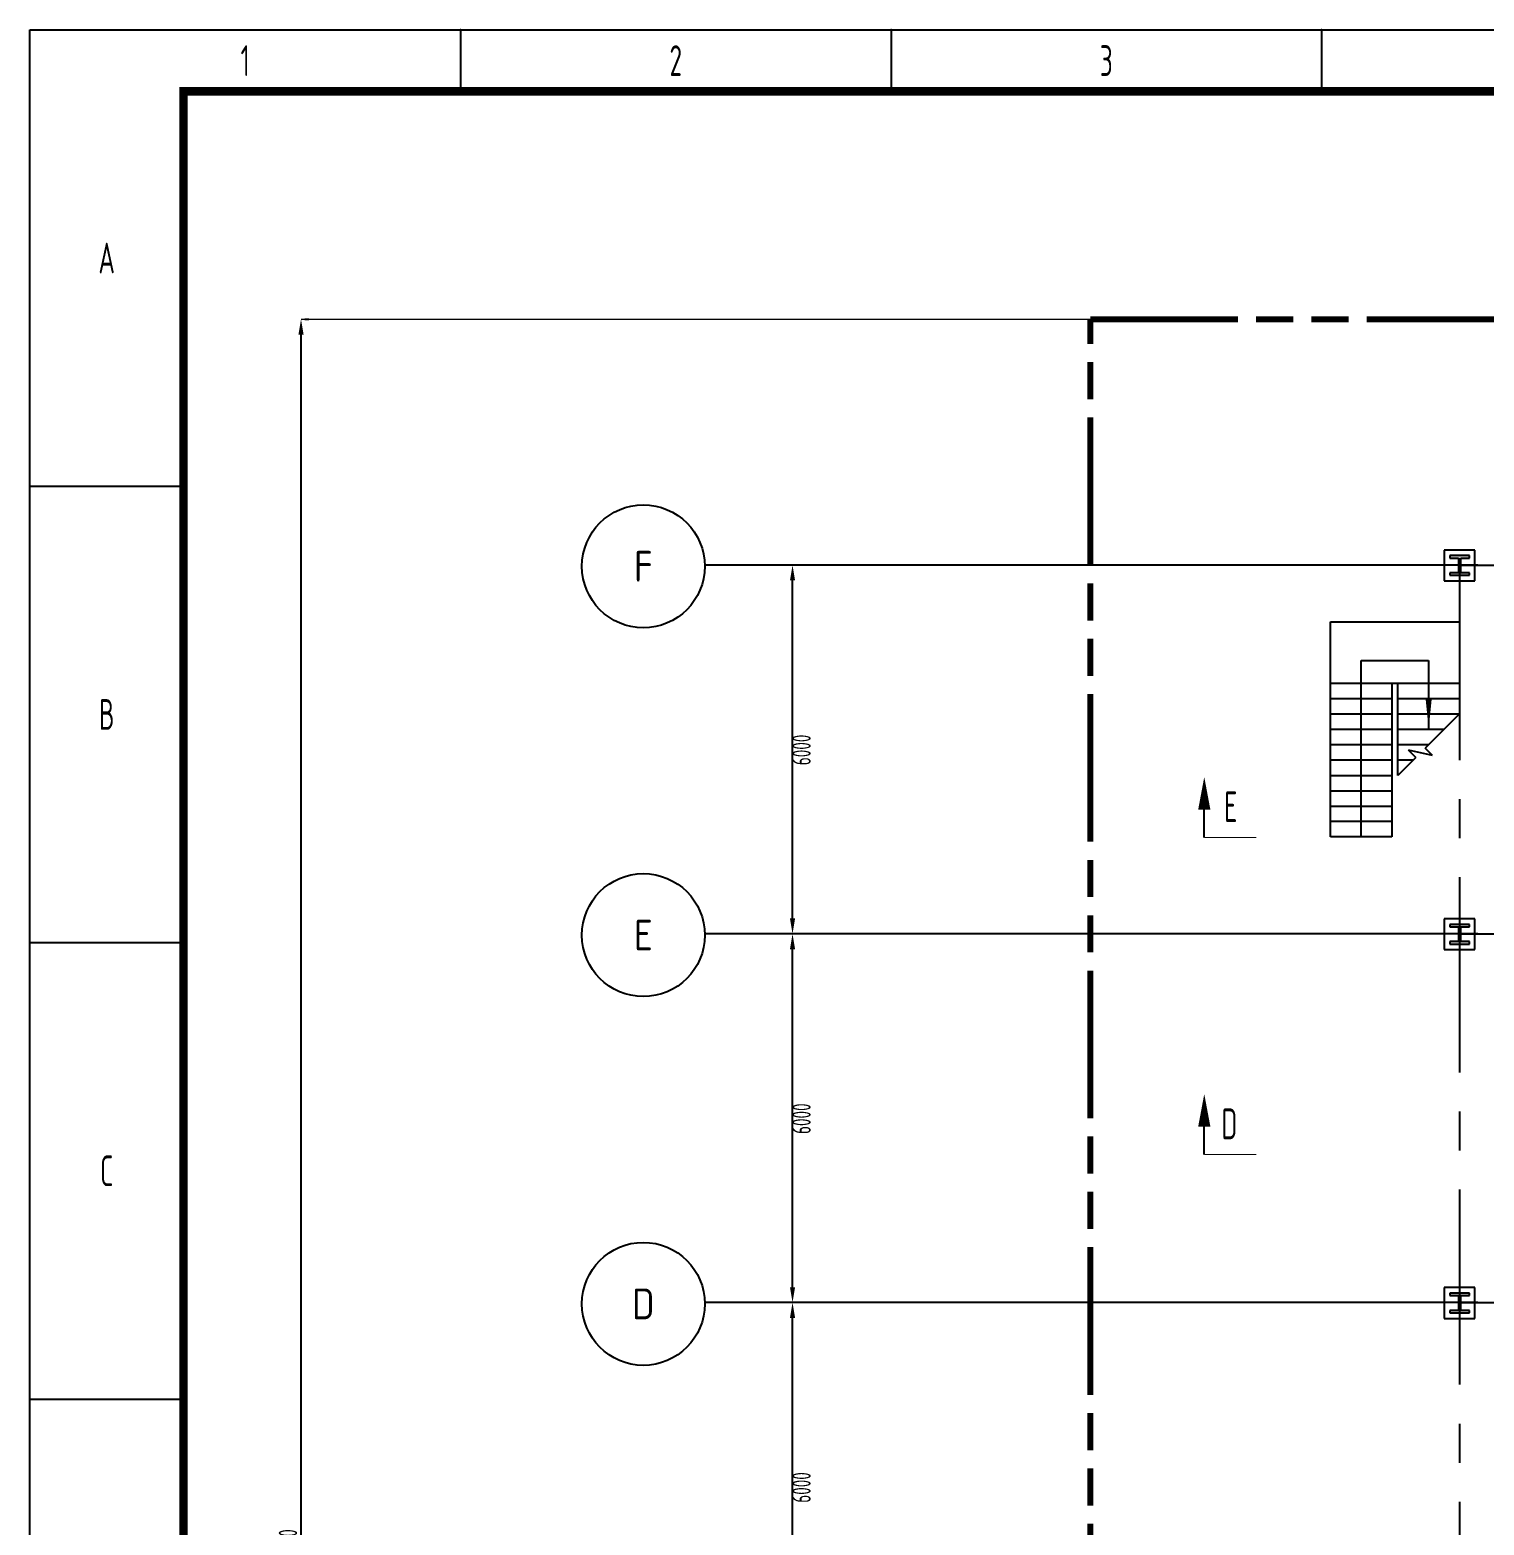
# Model space of a CAD drawing. Header units: millimetres. Extents: x 2250 to 7274, y 852 to 2251.
# Drawn here: x 4339 to 4575.6, y 2006.9 to 2250.2 of the extents above; entities that cross this region are included whole.
import ezdxf

# ---------------------------------------------------------------- set-up
doc = ezdxf.new("R2010")
doc.units = ezdxf.units.MM
doc.linetypes.add('ACAD_ISO09W100', pattern=[45, 24, -3, 6, -3, 6, -3])
doc.linetypes.add('CENTER', pattern=[50.8, 31.75, -6.35, 6.35, -6.35])
for name, color, linetype, lineweight in [('05-图框与标题栏', 7, 'Continuous', 25), ('05-楼梯与安全疏散通道', 4, 'Continuous', 25), ('06-网格线、建筑轴线-细实线', 9, 'CENTER', 25), ('07-界区线-粗双点划线', 12, 'ACAD_ISO09W100', 80), ('09-文本', 7, 'Continuous', 25), ('10-工字钢', 5, 'Continuous', 25), ('12-建筑物轮廓', 5, 'Continuous', 25), ('16-剖视符号', 1, 'Continuous', 25), ('9-文本', 7, 'Continuous', 15)]:
    doc.layers.add(name, color=color, linetype=linetype, lineweight=lineweight)
for name, color, linetype, lineweight, true_color in [('14-文本-尺寸标注', 7, 'Continuous', 25, 0x5bc6e1), ('3-网格号', 7, 'Continuous', 25, 0x5bc6e1), ('3-网格号 @ 1', 7, 'Continuous', 25, 0x5bc6e1)]:
    doc.layers.add(name, color=color, linetype=linetype, lineweight=lineweight, true_color=true_color)
doc.styles.add('3-gbcbig', font='gbenor.shx', dxfattribs={"width": 0.7, "height": 3, "bigfont": 'gbcbig.shx'})
doc.styles.add('5-gbcbig', font='gbenor.shx', dxfattribs={"width": 0.7, "height": 5, "bigfont": 'gbcbig.shx'})
doc.styles.add('pray-6-cj', font='gbenor.shx', dxfattribs={"width": 0.7, "bigfont": 'gbcbig.shx'})
doc.styles.get("Standard").update_dxf_attribs({"font": 'arial.ttf'})
doc.styles.add('工程字', font='gbenor.shx', dxfattribs={"bigfont": 'gbcbig.shx'})
doc.dimstyles.new('ISO-25', dxfattribs={"dimtxt": 2.5, "dimasz": 2.5, "dimexe": 1.25, "dimexo": 0.625, "dimtad": 1, "dimtxsty": 'Standard', "dimcen": 2.5, "dimadec": 0, "dimazin": 0, "dimtfac": 1, "dimtmove": 0, "dimatfit": 3, "dimfxl": 0, "dimarcsym": 0})

# ---------------------------------------------------------------- blocks, each defined once
blk = doc.blocks.new('*D112')
at = {"layer": '9-文本', "color": 0, "lineweight": -2, "transparency": 16777216}
for p, q in [((4383.71, 2203.13), (4384.33, 2203.13)), ((4383.08, 1805.63), (4383.08, 2200.63)), ((4383.71, 1803.13), (4384.33, 1803.13))]:
    blk.add_line(p, q, dxfattribs=at)
at = {"layer": '9-文本', "color": 0, "lineweight": 100, "transparency": 16777216}
for points in [[(4382.67, 2200.63), (4383.5, 2200.63), (4383.08, 2203.13)], [(4382.67, 1805.63), (4383.5, 1805.63), (4383.08, 1803.13)]]:
    blk.add_solid(points, dxfattribs=at)
at = {"layer": 'Defpoints', "color": 0, "lineweight": 100, "transparency": 16777216}
for p in [(4383.08, 2203.13), (4383.08, 2203.13), (4383.08, 1803.13)]:
    blk.add_point(p, dxfattribs=at)
at = {"layer": '9-文本', "color": 0, "transparency": 16777216, "insert": (4380.96, 2003.13), "char_height": 3, "attachment_point": 5, "rotation": 90, "style": '3-gbcbig', "bg_fill": 3, "box_fill_scale": 1.1, "bg_fill_color": 256, "bg_fill_true_color": 13158600, "bg_fill_transparency": 0}
blk.add_mtext('40000', dxfattribs=at)

msp = doc.modelspace()

# ---------------------------------------------------------------- hatches: boundary and pattern name
at = {"layer": '12-建筑物轮廓'}
for points in [[(4571.863, 2164.269), (4573.263, 2164.269), (4573.263, 2164.669), (4570.063, 2164.669), (4570.063, 2164.269), (4571.463, 2164.269), (4571.463, 2161.869), (4570.063, 2161.869), (4570.063, 2161.469), (4573.263, 2161.469), (4573.263, 2161.869), (4571.863, 2161.869)], [(4571.863, 2104.269), (4573.263, 2104.269), (4573.263, 2104.669), (4570.063, 2104.669), (4570.063, 2104.269), (4571.463, 2104.269), (4571.463, 2101.869), (4570.063, 2101.869), (4570.063, 2101.469), (4573.263, 2101.469), (4573.263, 2101.869), (4571.863, 2101.869)], [(4571.863, 2044.269), (4573.263, 2044.269), (4573.263, 2044.669), (4570.063, 2044.669), (4570.063, 2044.269), (4571.463, 2044.269), (4571.463, 2041.869), (4570.063, 2041.869), (4570.063, 2041.469), (4573.263, 2041.469), (4573.263, 2041.869), (4571.863, 2041.869)]]:
    msp.add_hatch(color=1, dxfattribs=at).paths.add_polyline_path(points)

# ---------------------------------------------------------------- linework, layer by layer
at = {"layer": '05-图框与标题栏'}
for p, q in [((4338.951, 2250.196), (5179.951, 2250.196)), ((4338.951, 1656.196), (4338.951, 2250.196)), ((4409.035, 2250.196), (4409.035, 2240.196)), ((4479.118, 2250.196), (4479.118, 2240.196)), ((4549.201, 2250.196), (4549.201, 2240.196)), ((4338.951, 2175.946), (4363.951, 2175.946)), ((4338.951, 2101.696), (4363.951, 2101.696)), ((4338.951, 2027.446), (4363.951, 2027.446))]:
    msp.add_line(p, q, dxfattribs=at)
at = {"layer": '05-图框与标题栏', "const_width": 1.4}
msp.add_lwpolyline([(4363.951, 2240.196), (4363.951, 1666.196), (5169.951, 1666.196), (5169.951, 2240.196)], close=True, dxfattribs=at)
at = {"layer": '05-图框与标题栏'}
for p in [(4409.035, 2250.196), (4409.035, 2250.196), (4409.035, 2250.196), (4479.118, 2250.196), (4479.118, 2250.196), (4479.118, 2250.196), (4549.201, 2250.196), (4549.201, 2250.196), (4549.201, 2250.196)]:
    msp.add_point(p, dxfattribs=at)
at = {"layer": '05-楼梯与安全疏散通道'}
for p, q in [((4550.625, 2118.913), (4550.625, 2153.913)), ((4550.625, 2153.913), (4571.625, 2153.913)), ((4550.625, 2143.913), (4571.625, 2143.913)), ((4560.625, 2143.913), (4560.625, 2123.913)), ((4561.625, 2128.913), (4561.625, 2143.913)), ((4550.625, 2141.413), (4560.625, 2141.413)), ((4561.625, 2141.413), (4571.625, 2141.413)), ((4550.625, 2138.913), (4560.625, 2138.913)), ((4561.625, 2138.913), (4571.625, 2138.913)), ((4550.625, 2136.413), (4560.625, 2136.413)), ((4561.625, 2136.413), (4569.125, 2136.413)), ((4550.625, 2133.913), (4560.625, 2133.913)), ((4561.625, 2133.913), (4566.625, 2133.913)), ((4550.625, 2131.413), (4560.625, 2131.413)), ((4561.625, 2131.413), (4564.125, 2131.413)), ((4550.625, 2128.913), (4560.625, 2128.913)), ((4550.625, 2126.413), (4560.625, 2126.413)), ((4550.625, 2123.913), (4560.625, 2123.913)), ((4560.625, 2123.913), (4560.625, 2118.913)), ((4560.625, 2121.413), (4550.625, 2121.413)), ((4560.625, 2118.913), (4550.625, 2118.913))]:
    msp.add_line(p, q, dxfattribs=at)
at = {"layer": '05-楼梯与安全疏散通道', "ltscale": 0.5}
for p, q in [((4555.625, 2147.62), (4566.625, 2147.62)), ((4555.625, 2118.913), (4555.625, 2147.62)), ((4566.625, 2147.62), (4566.625, 2136.413)), ((4571.625, 2138.913), (4566.073, 2133.362)), ((4564.529, 2131.818), (4561.625, 2128.913)), ((4567.275, 2132.16), (4563.327, 2133.02)), ((4564.529, 2131.818), (4563.327, 2133.02)), ((4567.275, 2132.16), (4566.073, 2133.362))]:
    msp.add_line(p, q, dxfattribs=at)
msp.add_lwpolyline([(4566.625, 2136.413, 0, 1, 0), (4566.625, 2141.413, 1, 1, 0)], format="xyseb", dxfattribs=at)
at = {"layer": '06-网格线、建筑轴线-细实线', "linetype": 'CENTER'}
for p, q in [((4571.624, 2163.13), (4871.624, 2163.13)), ((4571.625, 2163.13), (4571.625, 1860.637)), ((4571.625, 2103.13), (4871.625, 2103.13)), ((4571.625, 2043.13), (4871.625, 2043.13))]:
    msp.add_line(p, q, dxfattribs=at)
at = {"layer": '07-界区线-粗双点划线'}
for p, q in [((4511.629, 1803.13), (4511.572, 2203.13)), ((4511.572, 2203.13), (4961.572, 2203.13))]:
    msp.add_line(p, q, dxfattribs=at)
at = {"layer": '09-文本'}
for p, q in [((4463.083, 2105.63), (4463.083, 2160.63)), ((4463.084, 2045.63), (4463.084, 2100.63)), ((4463.084, 1985.63), (4463.084, 2040.63))]:
    msp.add_line(p, q, dxfattribs=at)
for points in [[(4462.667, 2160.63), (4463.5, 2160.63), (4463.083, 2163.13)], [(4462.667, 2105.63), (4463.501, 2105.63), (4463.084, 2103.13)], [(4462.667, 2100.63), (4463.501, 2100.63), (4463.084, 2103.13)], [(4462.667, 2100.63), (4463.501, 2100.63), (4463.084, 2103.13)], [(4462.667, 2045.63), (4463.501, 2045.63), (4463.084, 2043.13)], [(4462.667, 2040.63), (4463.501, 2040.63), (4463.084, 2043.13)]]:
    msp.add_solid(points, dxfattribs=at)
at = {"layer": '10-工字钢'}
for p, q in [((4569.163, 2165.569), (4569.163, 2160.569)), ((4574.163, 2165.569), (4569.163, 2165.569)), ((4574.163, 2160.569), (4574.163, 2165.569)), ((4570.063, 2164.669), (4570.063, 2164.269)), ((4573.263, 2164.669), (4570.063, 2164.669)), ((4570.063, 2164.269), (4571.463, 2164.269)), ((4571.463, 2164.269), (4571.463, 2161.869)), ((4571.863, 2161.869), (4571.863, 2164.269)), ((4571.863, 2164.269), (4573.263, 2164.269)), ((4573.263, 2164.269), (4573.263, 2164.669)), ((4569.163, 2160.569), (4574.163, 2160.569)), ((4571.463, 2161.869), (4570.063, 2161.869)), ((4570.063, 2161.869), (4570.063, 2161.469)), ((4570.063, 2161.469), (4573.263, 2161.469)), ((4573.263, 2161.869), (4571.863, 2161.869)), ((4573.263, 2161.469), (4573.263, 2161.869)), ((4569.163, 2105.569), (4569.163, 2100.569)), ((4574.163, 2105.569), (4569.163, 2105.569)), ((4570.063, 2104.669), (4570.063, 2104.269)), ((4573.263, 2104.669), (4570.063, 2104.669)), ((4570.063, 2104.269), (4571.463, 2104.269)), ((4571.463, 2104.269), (4571.463, 2101.869)), ((4571.863, 2101.869), (4571.863, 2104.269)), ((4571.863, 2104.269), (4573.263, 2104.269)), ((4573.263, 2104.269), (4573.263, 2104.669)), ((4574.163, 2100.569), (4574.163, 2105.569)), ((4571.463, 2101.869), (4570.063, 2101.869)), ((4570.063, 2101.869), (4570.063, 2101.469)), ((4573.263, 2101.869), (4571.863, 2101.869)), ((4573.263, 2101.469), (4573.263, 2101.869)), ((4569.163, 2100.569), (4574.163, 2100.569)), ((4570.063, 2101.469), (4573.263, 2101.469)), ((4569.163, 2045.569), (4569.163, 2040.569)), ((4574.163, 2045.569), (4569.163, 2045.569)), ((4570.063, 2044.669), (4570.063, 2044.269)), ((4573.263, 2044.669), (4570.063, 2044.669)), ((4570.063, 2044.269), (4571.463, 2044.269)), ((4571.463, 2044.269), (4571.463, 2041.869)), ((4571.863, 2041.869), (4571.863, 2044.269)), ((4571.863, 2044.269), (4573.263, 2044.269)), ((4573.263, 2044.269), (4573.263, 2044.669)), ((4574.163, 2040.569), (4574.163, 2045.569)), ((4571.463, 2041.869), (4570.063, 2041.869)), ((4570.063, 2041.869), (4570.063, 2041.469)), ((4570.063, 2041.469), (4573.263, 2041.469)), ((4573.263, 2041.869), (4571.863, 2041.869)), ((4573.263, 2041.469), (4573.263, 2041.869)), ((4569.163, 2040.569), (4574.163, 2040.569))]:
    msp.add_line(p, q, dxfattribs=at)
at = {"layer": '14-文本-尺寸标注'}
for p, q in [((4574.624, 2163.13), (4448.801, 2163.13)), ((4574.625, 2103.13), (4448.802, 2103.13)), ((4574.625, 2043.13), (4448.802, 2043.13))]:
    msp.add_line(p, q, dxfattribs=at)
at = {"layer": '16-剖视符号'}
for p, q in [((4530.102, 2118.806), (4530.102, 2123.306)), ((4530.102, 2067.228), (4530.102, 2071.728))]:
    msp.add_line(p, q, dxfattribs=at)
at = {"layer": '16-剖视符号', "ltscale": 0.5}
for points in [[(4530.102, 2128.648, 0, 2, 0), (4530.102, 2123.306, 2, 2, 0)], [(4530.102, 2077.069, 0, 2, 0), (4530.102, 2071.728, 2, 2, 0)]]:
    msp.add_lwpolyline(points, format="xyseb", dxfattribs=at)
at = {"layer": '16-剖视符号', "const_width": 0.15}
for points in [[(4530.102, 2118.806), (4538.602, 2118.806)], [(4530.102, 2067.228), (4538.602, 2067.228)]]:
    msp.add_lwpolyline(points, dxfattribs=at)
at = {"layer": '3-网格号'}
for centre in [(4438.806, 2162.925), (4438.807, 2102.924), (4438.807, 2042.924)]:
    msp.add_circle(centre, 10, dxfattribs=at)

# ---------------------------------------------------------------- texts
at = {"layer": '05-图框与标题栏', "char_height": 5, "attachment_point": 5, "style": '5-gbcbig'}
for s, width, gutter_width, insert in [('1', 70.08333, 25, (4373.993, 2245.196)), ('2', 70.08333, 12.5, (4444.076, 2245.196)), ('3', 70.08333, 25, (4514.16, 2245.196)), ('A', 25, 25, (4351.451, 2213.071)), ('B', 25, 25, (4351.451, 2138.821)), ('C', 25, 25, (4351.451, 2064.571))]:
    msp.add_mtext_dynamic_manual_height_columns(s, width=width, gutter_width=gutter_width, heights=[0], dxfattribs=dict(at, insert=insert))
at = {"layer": '09-文本', "char_height": 3, "attachment_point": 5, "rotation": 90, "style": 'pray-6-cj'}
for insert in [(4464.546, 2133.052), (4464.546, 2073.052), (4464.546, 2013.052)]:
    msp.add_mtext('6000', dxfattribs=dict(at, insert=insert))
at = {"layer": '16-剖视符号', "ltscale": 0.5, "char_height": 5, "width": 7.99568, "attachment_point": 9, "style": 'pray-6-cj'}
for s, insert in [('E', (4535.478, 2121.293)), ('D', (4535.478, 2069.714))]:
    msp.add_mtext(s, dxfattribs=dict(at, insert=insert))
at = {"layer": '3-网格号 @ 1', "char_height": 5, "width": 17.56965, "attachment_point": 5, "style": '工程字'}
for s, insert in [('F', (4438.806, 2162.925)), ('E', (4438.807, 2102.924)), ('D', (4438.807, 2042.924))]:
    msp.add_mtext(s, dxfattribs=dict(at, insert=insert))

# ---------------------------------------------------------------- next in the draw order: dimensions: what is measured, and where the dimension line sits
at = {"layer": '9-文本'}
dim = msp.add_linear_dim(base=(4383.085, 2203.13), p1=(4383.085, 1803.13), p2=(4383.085, 2203.13), angle=90, text='<>00', dimstyle='ISO-25', override={"dimtxsty": '3-gbcbig', "dimtfill": 1, "dimarcsym": 1}, dxfattribs=at)
dim.commit()
dim.dimension.update_dxf_attribs({"geometry": '*D112', "text_midpoint": (4380.96, 2003.13)})

# ---------------------------------------------------------------- next in the draw order: linework, layer by layer
msp.add_line((4383.085, 2203.13), (4511.572, 2203.13), dxfattribs=at)

doc.saveas('drawing.dxf')
